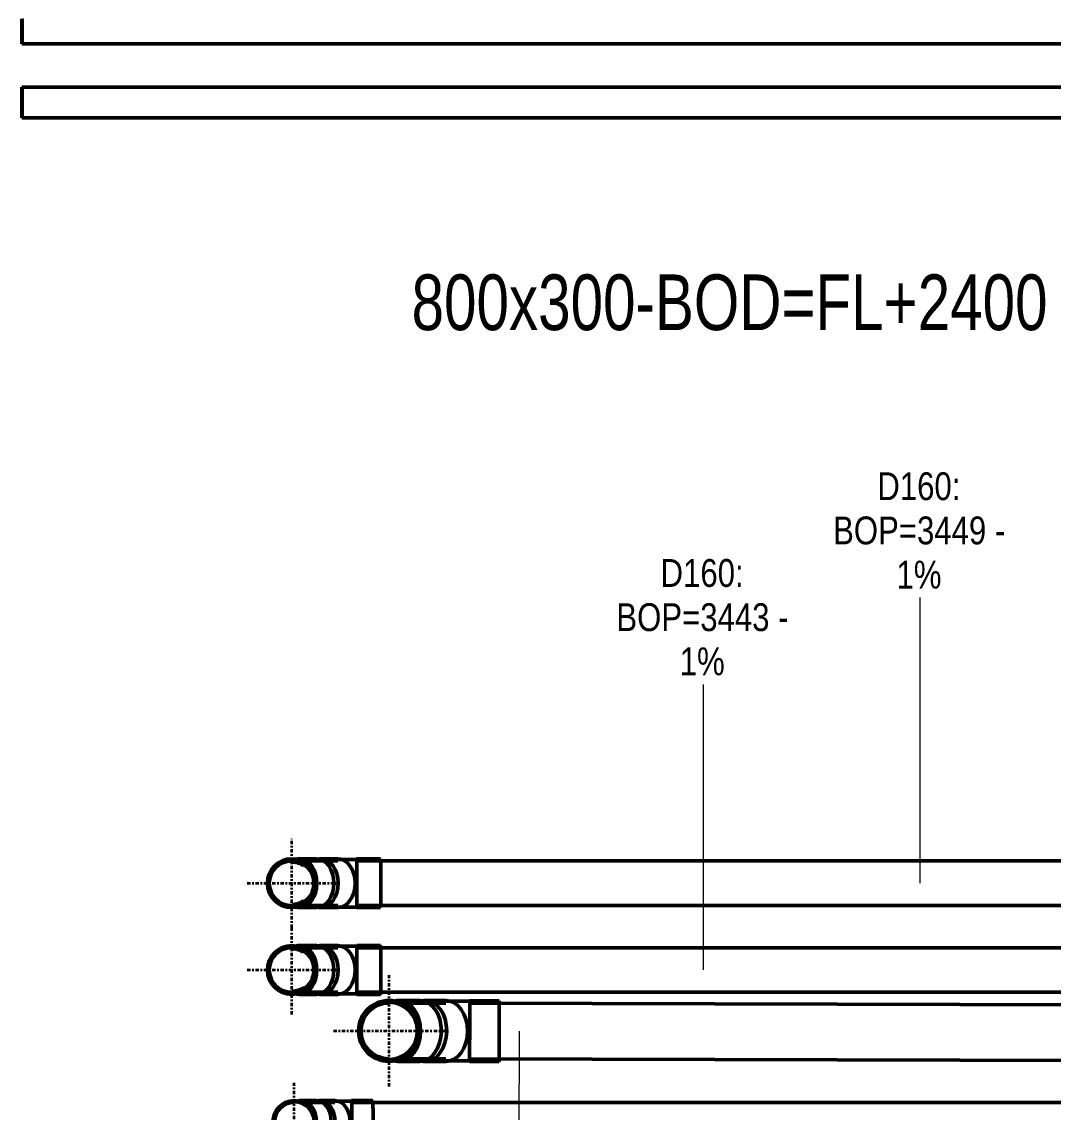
# Model space of a CAD drawing. Header units: millimetres. Extents: x -108050 to 96605, y 58136 to 140997.
# Drawn here: x -48546 to -44844, y 120907 to 124824 of the extents above; entities that cross this region are included whole.
import ezdxf

# ---------------------------------------------------------------- set-up
doc = ezdxf.new("R2010")
doc.units = ezdxf.units.MM
doc.linetypes.add('Center', pattern=[29.999999, 12, -6, 6, -6])
for name, color, linetype, lineweight in [('M-HVAC-DUCT-IDEN', 70, 'Continuous', 9), ('P-PIPE', 3, 'Continuous', 50), ('P-PIPE-CNTR', 3, 'Center', 35), ('P-PIPE-IDEN', 2, 'Continuous', 9)]:
    doc.layers.add(name, color=color, linetype=linetype, lineweight=lineweight)
doc.styles.add('Arial', font='arial.ttf', dxfattribs={"width": 0.8, "height": 100})
doc.styles.add('Arial_1', font='arial.ttf', dxfattribs={"width": 0.75, "height": 200})

# ---------------------------------------------------------------- blocks, each defined once
blk = doc.blocks.new('DSC_uPVC_Elbow_TienPhong - Standard-1969418-HẦM')
at = {"layer": 'P-PIPE'}
for p, q in [((-47023.7, 121308.4), (-47098.5, 121308.6)), ((-46832.8, 121307.9), (-46938.8, 121308.1)), ((-47099.1, 121089.4), (-47024.3, 121089.2)), ((-46939.4, 121088.9), (-46833.4, 121088.7))]:
    blk.add_line(p, q, dxfattribs=at)
at = {"layer": 'P-PIPE', "flags": 128}
for points in [[(-47023.7, 121306), (-47020.3, 121306), (-47016.7, 121306), (-47012.9, 121305.9), (-47009.1, 121305.9), (-47005.1, 121305.9), (-47001.1, 121305.9), (-46996.9, 121305.9), (-46992.6, 121305.9), (-46988.3, 121305.9), (-46983.8, 121305.9), (-46979.3, 121305.9), (-46974.8, 121305.8), (-46970.1, 121305.8), (-46965.5, 121305.8), (-46960.7, 121305.8), (-46956, 121305.8), (-46951.2, 121305.8), (-46946.4, 121305.8), (-46941.6, 121305.8), (-46938.8, 121305.7)], [(-46939.4, 121091.3), (-46944.2, 121091.4), (-46949, 121091.4), (-46953.8, 121091.4), (-46958.6, 121091.4), (-46963.3, 121091.4), (-46968, 121091.4), (-46972.7, 121091.4), (-46977.3, 121091.5), (-46981.8, 121091.5), (-46986.3, 121091.5), (-46990.7, 121091.5), (-46995, 121091.5), (-46999.3, 121091.5), (-47003.4, 121091.5), (-47007.4, 121091.5), (-47011.3, 121091.5), (-47015.1, 121091.6), (-47018.8, 121091.6), (-47022.3, 121091.6), (-47024.3, 121091.6)]]:
    blk.add_lwpolyline(points, dxfattribs=at)
at = {"layer": 'P-PIPE'}
for centre, major_axis, ratio, start_param, end_param in [((-47098.8, 121199), (0.3, 109.6), 0.708872, 0, 0.125092), ((-47098.8, 121199), (0.3, 109.6), 0.708872, 3.141593, 6.283185), ((-47024, 121198.8), (0.3, 109.6), 0.708872, 3.141593, 6.283185), ((-46939.1, 121198.5), (0.3, 109.6), 0.005, 3.141593, 6.283185), ((-46939.1, 121198.5), (0.3, 109.6), 0.005, 0, 0.194102), ((-46939.1, 121198.5), (0.3, 107.2), 0.005, 6.035165, 6.200512), ((-46833.1, 121198.3), (0.3, 109.6), 0.005, 3.141593, 6.283185), ((-47098.8, 121199), (0.3, 109.6), 0.708872, 3.0165, 3.141593), ((-46939.1, 121198.5), (0.3, 109.6), 0.005, 2.947491, 3.141593), ((-46939.1, 121198.5), (0.3, 107.2), 0.005, 3.224266, 3.389613)]:
    blk.add_ellipse(centre, major_axis=major_axis, ratio=ratio, start_param=start_param, end_param=end_param, dxfattribs=at)
blk = doc.blocks.new('DSC_uPVC_Elbow_TienPhong - Standard-V13-HẦM')
at = {"layer": 'P-PIPE'}
for p, q in [((-47117.7, 121308.6), (-47192.5, 121308.8)), ((-47193.1, 121089.6), (-47118.3, 121089.4))]:
    blk.add_line(p, q, dxfattribs=at)
at = {"layer": 'P-PIPE', "flags": 128}
for points in [[(-47266.5, 121299.3), (-47262.4, 121300.8), (-47258.4, 121302.1), (-47254.2, 121303.2), (-47250, 121304.2), (-47245.8, 121305), (-47241.6, 121305.6), (-47237.3, 121306.1), (-47233, 121306.4), (-47228.8, 121306.5)], [(-47227.5, 121306.5), (-47227.2, 121306.5), (-47226.7, 121306.5), (-47226.1, 121306.5), (-47225.2, 121306.5), (-47224.1, 121306.5), (-47222.9, 121306.5), (-47221.5, 121306.5), (-47219.9, 121306.5)], [(-47209.2, 121306.5), (-47206.5, 121306.5), (-47203.7, 121306.5), (-47200.8, 121306.5), (-47197.7, 121306.4), (-47194.4, 121306.4), (-47192.5, 121306.4)], [(-47231, 121092.2), (-47232.5, 121092.2), (-47236.7, 121092.5), (-47241, 121092.9), (-47245.3, 121093.5), (-47249.5, 121094.3), (-47253.7, 121095.3), (-47257.8, 121096.4), (-47261.9, 121097.7), (-47265.9, 121099.1)], [(-47221.2, 121092.1), (-47222.7, 121092.1), (-47224, 121092.1), (-47225.2, 121092.1), (-47226.2, 121092.1), (-47227, 121092.1), (-47227.5, 121092.1), (-47227.9, 121092.1), (-47228.2, 121092.1)], [(-47193.1, 121092), (-47196.4, 121092), (-47199.6, 121092.1), (-47202.6, 121092.1), (-47205.5, 121092.1), (-47208.3, 121092.1), (-47210, 121092.1)]]:
    blk.add_lwpolyline(points, dxfattribs=at)
at = {"layer": 'P-PIPE'}
for centre, radius, start, end in [((-47227.9, 121199.3), 109.6, 89.8454, 269.8454), ((-47228.5, 121199.3), 100, 89.8454, 269.8454), ((-47227.9, 121199.3), 109.6, 269.8454, 89.8454)]:
    blk.add_arc(centre, radius, start, end, dxfattribs=at)
for centre, major_axis, start_param, end_param in [((-47192.8, 121199.2), (0.3, 109.6), 0, 0.184552), ((-47192.8, 121199.2), (0.3, 107.2), 4.712389, 6.349284), ((-47192.8, 121199.2), (0.3, 109.6), 3.141593, 6.283185), ((-47118, 121199), (0.3, 109.6), 3.141593, 6.283185), ((-47192.8, 121199.2), (0.3, 107.2), 3.390255, 4.712389), ((-47192.8, 121199.2), (0.3, 109.6), 2.957041, 3.141593), ((-47192.8, 121199.2), (0.3, 107.2), 3.075494, 3.389613)]:
    blk.add_ellipse(centre, major_axis=major_axis, ratio=0.708872, start_param=start_param, end_param=end_param, dxfattribs=at)
blk = doc.blocks.new('DSC_uPVC_Elbow_TienPhong - Standard-V83-HẦM')
at = {"layer": 'P-PIPE'}
for p, q in [((-47412.5, 121817.5), (-47473, 121817.5)), ((-47258.6, 121817.5), (-47344.6, 121817.5)), ((-47473, 121642.1), (-47412.5, 121642.1)), ((-47344.6, 121642.1), (-47258.6, 121642.1))]:
    blk.add_line(p, q, dxfattribs=at)
at = {"layer": 'P-PIPE', "flags": 128}
for points in [[(-47412.5, 121815.6), (-47409.7, 121815.6), (-47406.8, 121815.6), (-47403.8, 121815.6), (-47400.7, 121815.6), (-47397.6, 121815.6), (-47394.3, 121815.6), (-47391, 121815.6), (-47387.5, 121815.6), (-47384.1, 121815.6), (-47380.5, 121815.6), (-47376.9, 121815.6), (-47373.2, 121815.6), (-47369.5, 121815.6), (-47365.8, 121815.6), (-47362, 121815.6), (-47358.1, 121815.6), (-47354.3, 121815.6), (-47350.4, 121815.6), (-47346.6, 121815.6), (-47344.6, 121815.6)], [(-47344.6, 121644.1), (-47348.5, 121644.1), (-47352.3, 121644.1), (-47356.2, 121644.1), (-47360, 121644.1), (-47363.8, 121644.1), (-47367.6, 121644.1), (-47371.3, 121644.1), (-47375, 121644.1), (-47378.7, 121644.1), (-47382.3, 121644.1), (-47385.8, 121644.1), (-47389.2, 121644.1), (-47392.6, 121644.1), (-47395.9, 121644.1), (-47399.1, 121644.1), (-47402.3, 121644.1), (-47405.3, 121644.1), (-47408.2, 121644.1), (-47411.1, 121644.1), (-47412.5, 121644.1)]]:
    blk.add_lwpolyline(points, dxfattribs=at)
at = {"layer": 'P-PIPE'}
for centre, major_axis, ratio, start_param, end_param in [((-47473, 121729.8), (0, 87.7), 0.710633, 0, 0.128239), ((-47473, 121729.8), (0, 87.7), 0.710633, 3.141593, 6.283185), ((-47412.5, 121729.8), (0, 87.7), 0.710633, 3.141593, 6.283185), ((-47344.6, 121729.8), (0, 87.7), 0.01, 0, 0.201609), ((-47344.6, 121729.8), (0, 87.7), 0.01, 3.141593, 6.283185), ((-47344.6, 121729.8), (0, 85.8), 0.01, 6.005986, 6.190786), ((-47258.6, 121729.8), (0, 87.7), 0.01, 3.141593, 6.283185), ((-47473, 121729.8), (0, 87.7), 0.710633, 3.013354, 3.141593), ((-47344.6, 121729.8), (0, 87.7), 0.01, 2.940236, 3.141593), ((-47344.6, 121729.8), (0, 85.8), 0.01, 3.233992, 3.418792)]:
    blk.add_ellipse(centre, major_axis=major_axis, ratio=ratio, start_param=start_param, end_param=end_param, dxfattribs=at)
blk = doc.blocks.new('DSC_uPVC_Elbow_TienPhong - Standard-V84-HẦM')
at = {"layer": 'P-PIPE'}
for p, q in [((-47488.8, 121817.5), (-47549.3, 121817.5)), ((-47549.3, 121642.1), (-47488.8, 121642.1))]:
    blk.add_line(p, q, dxfattribs=at)
at = {"layer": 'P-PIPE', "flags": 128}
for points in [[(-47617.8, 121805.5), (-47614.7, 121807), (-47611.6, 121808.5), (-47608.4, 121809.8), (-47605.2, 121811), (-47601.9, 121812), (-47598.6, 121812.9), (-47595.3, 121813.7), (-47591.9, 121814.4), (-47588.5, 121814.9), (-47585.1, 121815.3), (-47581.7, 121815.5), (-47578.3, 121815.6)], [(-47577.3, 121815.6), (-47577, 121815.6), (-47576.6, 121815.6), (-47576.1, 121815.6), (-47575.4, 121815.6), (-47574.6, 121815.6), (-47573.6, 121815.6), (-47572.4, 121815.6), (-47571.1, 121815.6)], [(-47533.7, 121792.2), (-47536.2, 121793.9), (-47538.8, 121795.5), (-47541.4, 121797), (-47544.2, 121798.4), (-47546.9, 121799.6), (-47549.7, 121800.8), (-47552.6, 121801.9), (-47555.5, 121802.8), (-47558.4, 121803.6), (-47561.4, 121804.3), (-47564.4, 121804.9), (-47567.4, 121805.3), (-47570.4, 121805.7), (-47573.5, 121805.9), (-47576.5, 121806), (-47577.3, 121806)], [(-47562.5, 121815.6), (-47560.4, 121815.6), (-47558.2, 121815.6), (-47555.8, 121815.6), (-47553.3, 121815.6), (-47550.7, 121815.6), (-47549.3, 121815.6)], [(-47580.8, 121644.1), (-47584.2, 121644.3), (-47587.6, 121644.7), (-47591, 121645.2), (-47594.4, 121645.8), (-47597.7, 121646.5), (-47601, 121647.4), (-47604.3, 121648.4), (-47607.6, 121649.6), (-47610.7, 121650.8), (-47613.9, 121652.2), (-47616.9, 121653.7)], [(-47576.1, 121653.7), (-47574.3, 121653.7), (-47571.2, 121653.9), (-47568.2, 121654.2), (-47565.2, 121654.7), (-47562.2, 121655.2), (-47559.2, 121655.9), (-47556.3, 121656.6), (-47553.4, 121657.5), (-47550.5, 121658.6), (-47547.7, 121659.7), (-47544.9, 121660.9), (-47542.2, 121662.3), (-47539.5, 121663.7), (-47536.9, 121665.3), (-47534.3, 121667)], [(-47570.4, 121644.1), (-47571.8, 121644.1), (-47573, 121644.1), (-47574.1, 121644.1), (-47575, 121644.1), (-47575.8, 121644.1), (-47576.4, 121644.1), (-47576.8, 121644.1), (-47577.2, 121644.1), (-47577.3, 121644.1)], [(-47549.3, 121644.1), (-47552, 121644.1), (-47554.5, 121644.1), (-47557, 121644.1), (-47559.3, 121644.1), (-47561.5, 121644.1), (-47562.7, 121644.1)]]:
    blk.add_lwpolyline(points, dxfattribs=at)
at = {"layer": 'P-PIPE'}
for centre, radius, start, end in [((-47577.3, 121729.8), 87.7, 90, 270), ((-47577.9, 121729.8), 80, 90, 270), ((-47577.9, 121729.8), 80, 270, 90), ((-47577.3, 121729.8), 87.7, 270, 90)]:
    blk.add_arc(centre, radius, start, end, dxfattribs=at)
for centre, major_axis, start_param, end_param in [((-47549.3, 121729.8), (0, 87.7), 0, 0.182342), ((-47549.3, 121729.8), (0, 85.8), 4.712389, 6.345999), ((-47549.3, 121729.8), (0, 87.7), 3.141593, 6.283185), ((-47488.8, 121729.8), (0, 87.7), 3.141593, 6.283185), ((-47549.3, 121729.8), (0, 85.8), 3.087743, 4.712389), ((-47549.3, 121729.8), (0, 87.7), 2.965635, 3.141593)]:
    blk.add_ellipse(centre, major_axis=major_axis, ratio=0.710633, start_param=start_param, end_param=end_param, dxfattribs=at)
blk = doc.blocks.new('DSC_uPVC_Elbow_TienPhong - Standard-V85-HẦM')
at = {"layer": 'P-PIPE'}
for p, q in [((-47412.1, 121505.9), (-47472.6, 121505.9)), ((-47258.3, 121505.9), (-47344.2, 121505.9)), ((-47472.6, 121330.5), (-47412.1, 121330.5)), ((-47344.2, 121330.5), (-47258.3, 121330.5))]:
    blk.add_line(p, q, dxfattribs=at)
at = {"layer": 'P-PIPE', "flags": 128}
for points in [[(-47412.1, 121504), (-47409.4, 121504), (-47406.5, 121504), (-47403.5, 121504), (-47400.4, 121504), (-47397.2, 121504), (-47394, 121504), (-47390.6, 121504), (-47387.2, 121504), (-47383.7, 121504), (-47380.1, 121504), (-47376.5, 121504), (-47372.9, 121504), (-47369.2, 121504), (-47365.4, 121504), (-47361.6, 121504), (-47357.8, 121504), (-47354, 121504), (-47350.1, 121504), (-47346.2, 121504), (-47344.2, 121504)], [(-47344.2, 121332.4), (-47348.1, 121332.4), (-47352, 121332.4), (-47355.8, 121332.4), (-47359.7, 121332.4), (-47363.5, 121332.4), (-47367.2, 121332.4), (-47371, 121332.4), (-47374.7, 121332.4), (-47378.3, 121332.4), (-47381.9, 121332.4), (-47385.4, 121332.4), (-47388.9, 121332.4), (-47392.3, 121332.4), (-47395.6, 121332.4), (-47398.8, 121332.4), (-47401.9, 121332.4), (-47405, 121332.4), (-47407.9, 121332.4), (-47410.7, 121332.4), (-47412.1, 121332.4)]]:
    blk.add_lwpolyline(points, dxfattribs=at)
at = {"layer": 'P-PIPE'}
for centre, major_axis, ratio, start_param, end_param in [((-47472.6, 121418.2), (0, 87.7), 0.710633, 0, 0.131092), ((-47472.6, 121418.2), (0, 87.7), 0.710633, 3.141593, 6.283185), ((-47412.1, 121418.2), (0, 87.7), 0.710633, 3.141593, 6.283185), ((-47344.2, 121418.2), (0, 87.7), 0.01, 0, 0.201609), ((-47344.2, 121418.2), (0, 87.7), 0.01, 3.141593, 6.283185), ((-47344.2, 121418.2), (0, 85.8), 0.01, 6.005986, 6.190786), ((-47258.3, 121418.2), (0, 87.7), 0.01, 3.141593, 6.283185), ((-47472.6, 121418.2), (0, 87.7), 0.710633, 3.0105, 3.141593), ((-47344.2, 121418.2), (0, 87.7), 0.01, 2.940236, 3.141593), ((-47344.2, 121418.2), (0, 85.8), 0.01, 3.233992, 3.35848)]:
    blk.add_ellipse(centre, major_axis=major_axis, ratio=ratio, start_param=start_param, end_param=end_param, dxfattribs=at)
blk = doc.blocks.new('DSC_uPVC_Elbow_TienPhong - Standard-V86-HẦM')
at = {"layer": 'P-PIPE'}
for p, q in [((-47488.8, 121505.9), (-47549.3, 121505.9)), ((-47549.3, 121330.5), (-47488.8, 121330.5))]:
    blk.add_line(p, q, dxfattribs=at)
at = {"layer": 'P-PIPE', "flags": 128}
for points in [[(-47617.8, 121493.9), (-47614.7, 121495.4), (-47611.6, 121496.9), (-47608.4, 121498.2), (-47605.2, 121499.3), (-47601.9, 121500.4), (-47598.6, 121501.3), (-47595.3, 121502.1), (-47591.9, 121502.7), (-47588.5, 121503.3), (-47585.1, 121503.6), (-47581.7, 121503.9), (-47578.3, 121504)], [(-47577.3, 121504), (-47577, 121504), (-47576.6, 121504), (-47576.1, 121504), (-47575.4, 121504), (-47574.6, 121504), (-47573.6, 121504), (-47572.4, 121504), (-47571.1, 121504)], [(-47536.2, 121482.3), (-47538.8, 121483.9), (-47541.4, 121485.4), (-47544.2, 121486.8), (-47546.9, 121488), (-47549.7, 121489.2), (-47552.6, 121490.2), (-47555.5, 121491.2), (-47558.4, 121492), (-47561.4, 121492.7), (-47564.4, 121493.3), (-47567.4, 121493.7), (-47570.4, 121494), (-47573.5, 121494.3), (-47576.5, 121494.4), (-47577.3, 121494.4)], [(-47562.5, 121504), (-47560.4, 121504), (-47558.2, 121504), (-47555.8, 121504), (-47553.3, 121504), (-47550.7, 121504), (-47549.3, 121504)], [(-47580.8, 121332.5), (-47584.2, 121332.7), (-47587.6, 121333.1), (-47591, 121333.5), (-47594.4, 121334.1), (-47597.7, 121334.9), (-47601, 121335.8), (-47604.3, 121336.8), (-47607.6, 121337.9), (-47610.7, 121339.2), (-47613.9, 121340.6), (-47616.9, 121342.1)], [(-47576.1, 121342.1), (-47574.3, 121342.1), (-47571.2, 121342.3), (-47568.2, 121342.6), (-47565.2, 121343), (-47562.2, 121343.6), (-47559.2, 121344.2), (-47556.3, 121345), (-47553.4, 121345.9), (-47550.5, 121346.9), (-47547.7, 121348.1), (-47544.9, 121349.3), (-47542.2, 121350.7), (-47539.5, 121352.1), (-47536.9, 121353.7), (-47535.7, 121354.5)], [(-47570.4, 121332.4), (-47571.8, 121332.4), (-47573, 121332.4), (-47574.1, 121332.4), (-47575, 121332.4), (-47575.8, 121332.4), (-47576.4, 121332.4), (-47576.8, 121332.4), (-47577.2, 121332.4), (-47577.3, 121332.4)], [(-47549.3, 121332.4), (-47552, 121332.4), (-47554.5, 121332.4), (-47557, 121332.4), (-47559.3, 121332.4), (-47561.5, 121332.4), (-47562.7, 121332.4)]]:
    blk.add_lwpolyline(points, dxfattribs=at)
at = {"layer": 'P-PIPE'}
for centre, radius, start, end in [((-47577.3, 121418.2), 87.7, 90, 270), ((-47577.9, 121418.2), 80, 90, 270), ((-47577.9, 121418.2), 80, 270, 90), ((-47577.3, 121418.2), 87.7, 270, 90)]:
    blk.add_arc(centre, radius, start, end, dxfattribs=at)
for centre, major_axis, start_param, end_param in [((-47549.3, 121418.2), (0, 87.7), 0, 0.182342), ((-47549.3, 121418.2), (0, 85.8), 4.712389, 6.345999), ((-47549.3, 121418.2), (0, 87.7), 3.141593, 6.283185), ((-47488.8, 121418.2), (0, 87.7), 3.141593, 6.283185), ((-47549.3, 121418.2), (0, 85.8), 3.087743, 4.712389), ((-47549.3, 121418.2), (0, 87.7), 2.965635, 3.141593)]:
    blk.add_ellipse(centre, major_axis=major_axis, ratio=0.710633, start_param=start_param, end_param=end_param, dxfattribs=at)
blk = doc.blocks.new('DSC_uPVC_Elbow_TienPhong - Standard-V87-HẦM')
at = {"layer": 'P-PIPE'}
for p, q in [((-47422.5, 120949.1), (-47476, 120949.1)), ((-47286.3, 120949.1), (-47362.3, 120949.1)), ((-47476, 120795.7), (-47422.5, 120795.7)), ((-47362.3, 120795.7), (-47286.3, 120795.7))]:
    blk.add_line(p, q, dxfattribs=at)
at = {"layer": 'P-PIPE', "flags": 128}
for points in [[(-47422.5, 120947.4), (-47420.1, 120947.4), (-47417.5, 120947.4), (-47414.8, 120947.4), (-47412.1, 120947.4), (-47409.3, 120947.4), (-47406.4, 120947.4), (-47403.4, 120947.4), (-47400.4, 120947.4), (-47397.3, 120947.4), (-47394.2, 120947.4), (-47390.9, 120947.4), (-47387.7, 120947.4), (-47384.4, 120947.4), (-47381.1, 120947.4), (-47377.7, 120947.4), (-47374.3, 120947.4), (-47370.9, 120947.4), (-47367.5, 120947.4), (-47364.1, 120947.4), (-47362.3, 120947.4)], [(-47362.3, 120797.3), (-47365.7, 120797.3), (-47369.2, 120797.3), (-47372.6, 120797.3), (-47376, 120797.3), (-47379.4, 120797.3), (-47382.7, 120797.3), (-47386, 120797.3), (-47389.3, 120797.3), (-47392.5, 120797.3), (-47395.7, 120797.3), (-47398.8, 120797.3), (-47401.9, 120797.3), (-47404.9, 120797.3), (-47407.8, 120797.3), (-47410.7, 120797.3), (-47413.5, 120797.3), (-47416.2, 120797.3), (-47418.8, 120797.3), (-47421.3, 120797.3), (-47422.5, 120797.3)]]:
    blk.add_lwpolyline(points, dxfattribs=at)
at = {"layer": 'P-PIPE'}
for centre, major_axis, ratio, start_param, end_param in [((-47476, 120872.4), (0, 76.7), 0.710633, 0, 0.128628), ((-47476, 120872.4), (0, 76.7), 0.710633, 3.141593, 6.283185), ((-47422.5, 120872.4), (0, 76.7), 0.710633, 3.141593, 6.283185), ((-47362.3, 120872.4), (0, 76.7), 0.01, 0, 0.167908), ((-47362.3, 120872.4), (0, 76.7), 0.01, 3.141593, 6.283185), ((-47362.3, 120872.4), (0, 75), 0.01, 5.890486, 6.283185), ((-47286.3, 120872.4), (0, 76.7), 0.01, 3.141593, 6.283185), ((-47476, 120872.4), (0, 76.7), 0.710633, 3.012965, 3.141593), ((-47362.3, 120872.4), (0, 76.7), 0.01, 2.973684, 3.141593), ((-47362.3, 120872.4), (0, 75), 0.01, 3.141593, 3.534292)]:
    blk.add_ellipse(centre, major_axis=major_axis, ratio=ratio, start_param=start_param, end_param=end_param, dxfattribs=at)
blk = doc.blocks.new('DSC_uPVC_Elbow_TienPhong - Standard-V88-HẦM')
at = {"layer": 'P-PIPE'}
for p, q in [((-47489.9, 120949.1), (-47543.3, 120949.1)), ((-47543.3, 120795.7), (-47489.9, 120795.7))]:
    blk.add_line(p, q, dxfattribs=at)
at = {"layer": 'P-PIPE', "flags": 128}
for points in [[(-47611.2, 120933.8), (-47608.7, 120935.5), (-47606.2, 120937.1), (-47603.6, 120938.5), (-47600.9, 120939.9), (-47598.2, 120941.1), (-47595.4, 120942.3), (-47592.6, 120943.3), (-47589.7, 120944.2), (-47586.8, 120945), (-47583.9, 120945.7), (-47580.9, 120946.3), (-47578, 120946.7), (-47575, 120947.1), (-47572, 120947.3), (-47569, 120947.4)], [(-47568.1, 120947.4), (-47567.9, 120947.4), (-47567.6, 120947.4), (-47567.1, 120947.4), (-47566.5, 120947.4), (-47565.7, 120947.4), (-47564.8, 120947.4), (-47563.8, 120947.4), (-47562.7, 120947.4), (-47561.4, 120947.4)], [(-47555.1, 120947.4), (-47553.2, 120947.4), (-47551.2, 120947.4), (-47549.1, 120947.4), (-47546.9, 120947.4), (-47544.5, 120947.4), (-47543.3, 120947.4)], [(-47571.2, 120797.4), (-47574.2, 120797.6), (-47577.2, 120797.9), (-47580.1, 120798.3), (-47583.1, 120798.8), (-47586, 120799.5), (-47588.9, 120800.3), (-47591.8, 120801.1), (-47594.6, 120802.1), (-47597.4, 120803.3), (-47600.2, 120804.5), (-47602.8, 120805.8), (-47605.5, 120807.3), (-47608, 120808.8), (-47610.6, 120810.4)], [(-47562.1, 120797.3), (-47563.3, 120797.3), (-47564.3, 120797.3), (-47565.3, 120797.3), (-47566.1, 120797.3), (-47566.8, 120797.3), (-47567.4, 120797.3), (-47567.8, 120797.3), (-47568, 120797.3), (-47568.2, 120797.3)], [(-47543.3, 120797.3), (-47545.7, 120797.3), (-47548, 120797.3), (-47550.1, 120797.3), (-47552.2, 120797.3), (-47554.1, 120797.3), (-47555.5, 120797.3)]]:
    blk.add_lwpolyline(points, dxfattribs=at)
at = {"layer": 'P-PIPE'}
for centre, radius, start, end in [((-47568.2, 120872.4), 76.7, 90, 270), ((-47568.2, 120872.4), 76.7, 270, 90), ((-47568.8, 120872.4), 70, 90, 270)]:
    blk.add_arc(centre, radius, start, end, dxfattribs=at)
for centre, major_axis, start_param, end_param in [((-47543.3, 120872.4), (0, 76.7), 0, 0.177963), ((-47543.3, 120872.4), (0, 76.7), 3.141593, 6.283185), ((-47543.3, 120872.4), (0, 75), 4.712389, 6.283294), ((-47489.9, 120872.4), (0, 76.7), 3.141593, 6.283185), ((-47543.3, 120872.4), (0, 75), 3.141484, 4.712389), ((-47543.3, 120872.4), (0, 76.7), 2.96363, 3.141593)]:
    blk.add_ellipse(centre, major_axis=major_axis, ratio=0.710633, start_param=start_param, end_param=end_param, dxfattribs=at)

msp = doc.modelspace()

# ---------------------------------------------------------------- linework, layer by layer
at = {"layer": 'P-PIPE'}
for p, q in [((-48545.9, 124744.9), (-43114.8, 124744.9)), ((-43513, 124588.9), (-48545.9, 124588.9)), ((-48545.9, 124478.9), (-43513, 124478.9)), ((-47412.5, 121809.8), (-47543.3, 121809.8)), ((-43617.5, 121809.8), (-47344.6, 121809.8)), ((-47543.3, 121649.8), (-47412.5, 121649.8)), ((-47344.6, 121649.8), (-43617.5, 121649.8)), ((-47412.1, 121498.2), (-47543.3, 121498.2)), ((-43246.3, 121498.2), (-47344.2, 121498.2)), ((-47543.3, 121338.2), (-47412.1, 121338.2)), ((-47344.2, 121338.2), (-43246.3, 121338.2)), ((-47023.8, 121298.8), (-47185.1, 121299.2)), ((-44564, 121292.1), (-46938.8, 121298.5)), ((-47185.6, 121099.2), (-47024.3, 121098.8)), ((-46939.4, 121098.5), (-44564.5, 121092.1)), ((-47422.5, 120942.4), (-47538.5, 120942.4)), ((-42791.2, 120942.4), (-47362.3, 120942.4))]:
    msp.add_line(p, q, dxfattribs=at)
at = {"layer": 'P-PIPE', "lineweight": 35}
for centre, radius, start, end in [((-47577.3, 121729.8), 80, 103.4598, 127.4237), ((-47577.3, 121729.8), 80, 79.4067, 101.4139), ((-47577.3, 121729.8), 80, 55.0221, 76.1975), ((-47577.3, 121729.8), 80, 129.5454, 154.1978), ((-47577.3, 121729.8), 80, 28.5408, 48.3794), ((-47577.3, 121729.8), 80, 154.4311, 180), ((-47577.3, 121729.8), 80, 180, 205.5689), ((-47577.3, 121729.8), 80, 4.357, 21.0429), ((-47577.3, 121729.8), 80, 205.7143, 230.4546), ((-47577.3, 121729.8), 80, 311.6206, 331.4592), ((-47577.3, 121729.8), 80, 338.9571, 355.643), ((-47577.3, 121729.8), 80, 232.5763, 256.5402), ((-47577.3, 121729.8), 80, 258.5861, 280.5933), ((-47577.3, 121729.8), 80, 283.8025, 304.9779), ((-47577.3, 121418.2), 80, 103.4598, 127.4237), ((-47577.3, 121418.2), 80, 79.4067, 101.4139), ((-47577.3, 121418.2), 80, 55.0221, 76.1975), ((-47577.3, 121418.2), 80, 154.4311, 180), ((-47577.3, 121418.2), 80, 129.5454, 154.1978), ((-47577.3, 121418.2), 80, 28.5408, 48.3794), ((-47577.3, 121418.2), 80, 180, 205.5689), ((-47577.3, 121418.2), 80, 4.357, 21.0429), ((-47577.3, 121418.2), 80, 205.8022, 230.4546), ((-47577.3, 121418.2), 80, 311.6206, 331.4592), ((-47577.3, 121418.2), 80, 338.9571, 355.643), ((-47577.3, 121418.2), 80, 232.5763, 256.5402), ((-47577.3, 121418.2), 80, 258.5861, 280.5933), ((-47577.3, 121418.2), 80, 283.8025, 304.9779), ((-47227.9, 121199.3), 100, 0, 180), ((-47227.9, 121199.3), 100, 180, 0), ((-47568.2, 120872.4), 70, 0, 180)]:
    msp.add_arc(centre, radius, start, end, dxfattribs=at)
at = {"layer": 'P-PIPE'}
for centre, major_axis, start_param, end_param in [((-48545.9, 124789.9), (0, 45), 0, 1.570796), ((-48545.9, 124789.9), (0, 45), 4.712389, 6.283185), ((-48545.9, 124789.9), (0, 45), 1.570796, 3.141593), ((-48545.9, 124789.9), (0, 45), 3.141593, 4.712389), ((-48545.9, 124533.9), (0, 55), 0, 1.570796), ((-48545.9, 124533.9), (0, 55), 4.712389, 6.283185), ((-48545.9, 124533.9), (0, 55), 1.570796, 3.141593), ((-48545.9, 124533.9), (0, 55), 3.141593, 4.712389)]:
    msp.add_ellipse(centre, major_axis=major_axis, ratio=0.01, start_param=start_param, end_param=end_param, dxfattribs=at)
at = {"layer": 'P-PIPE-CNTR'}
for p, q in [((-47577.3, 121569.8), (-47577.3, 121889.8)), ((-47737.3, 121729.8), (-47417.3, 121729.8)), ((-47577.3, 121258.2), (-47577.3, 121578.2)), ((-47737.3, 121418.2), (-47417.3, 121418.2)), ((-47227.9, 120999.3), (-47227.9, 121399.3)), ((-47427.9, 121199.3), (-47027.9, 121199.3)), ((-47568.2, 120732.4), (-47568.2, 121012.4))]:
    msp.add_line(p, q, dxfattribs=at)
at = {"layer": 'P-PIPE-IDEN'}
for p, q in [((-45321.6, 121729.8), (-45321.6, 122755.5)), ((-46099.7, 121418.2), (-46099.7, 122443.8)), ((-46761.3, 121198.1), (-46763.5, 120355.4))]:
    msp.add_line(p, q, dxfattribs=at)

# ---------------------------------------------------------------- block references
at = {"layer": 'P-PIPE'}
for name in ['DSC_uPVC_Elbow_TienPhong - Standard-V84-HẦM', 'DSC_uPVC_Elbow_TienPhong - Standard-V83-HẦM', 'DSC_uPVC_Elbow_TienPhong - Standard-V86-HẦM', 'DSC_uPVC_Elbow_TienPhong - Standard-V85-HẦM', 'DSC_uPVC_Elbow_TienPhong - Standard-V13-HẦM', 'DSC_uPVC_Elbow_TienPhong - Standard-1969418-HẦM', 'DSC_uPVC_Elbow_TienPhong - Standard-V88-HẦM', 'DSC_uPVC_Elbow_TienPhong - Standard-V87-HẦM']:
    msp.add_blockref(name, (0, 0), dxfattribs=at)

# ---------------------------------------------------------------- texts
at = {"layer": 'M-HVAC-DUCT-IDEN', "insert": (-47147.2, 123916.5), "char_height": 200, "width": 2819.936, "attachment_point": 1, "style": 'Arial_1'}
msp.add_mtext('800x300-BOD=FL+2400', dxfattribs=at)
at = {"layer": 'P-PIPE-IDEN', "char_height": 100, "attachment_point": 1, "style": 'Arial'}
for s, insert, width in [('D160:', (-45475.2, 123205.8), 365.569), ('BOP=3449 -', (-45634, 123047), 750.379), ('D160:', (-46253.3, 122894.2), 365.569), ('1%', (-45406.4, 122888.3), 198.818), ('BOP=3443 -', (-46412.1, 122735.4), 750.379), ('1%', (-46184.6, 122576.7), 198.818)]:
    msp.add_mtext(s, dxfattribs=dict(at, insert=insert, width=width))

doc.saveas('drawing.dxf')
